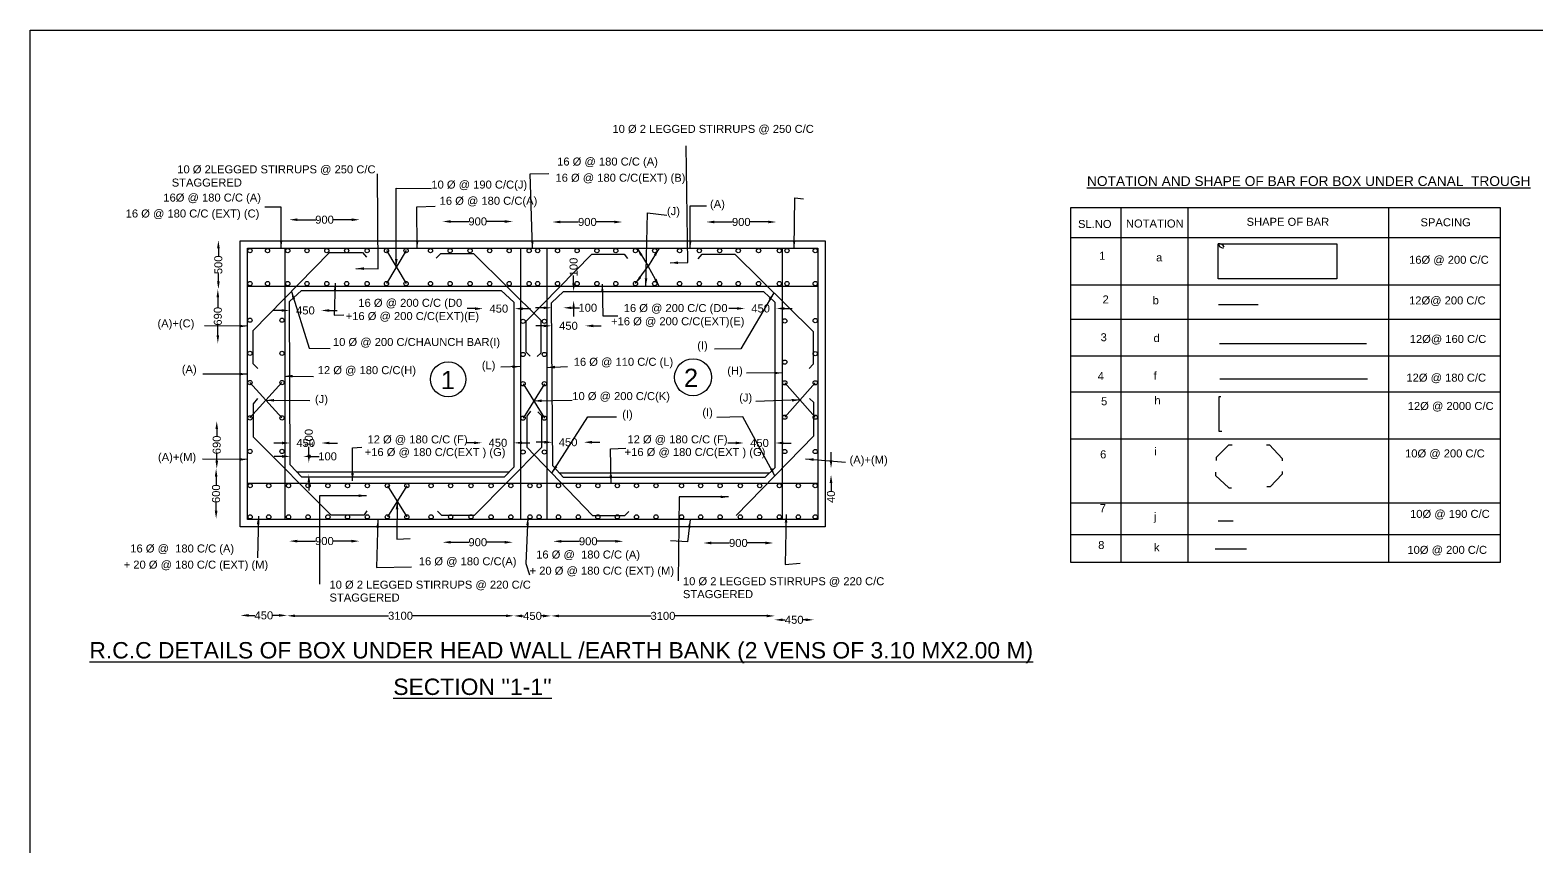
# Model space of a CAD drawing. Header units: millimetres. Extents: x -53224454 to -53193246, y 22140688 to 22163133.
# Drawn here: x -53224454 to -53203737, y 22151911 to 22163133 of the extents above; entities that cross this region are included whole.
import ezdxf

# ---------------------------------------------------------------- set-up
doc = ezdxf.new("R2010")
doc.units = ezdxf.units.MM
doc.header["$MEASUREMENT"] = 0
for name, color, linetype in [('DIMENSIONS', 7, 'Continuous'), ('DRAWING', 2, 'Continuous'), ('TEXT', 255, 'Continuous')]:
    doc.layers.add(name, color=color, linetype=linetype)
doc.styles.get("Standard").update_dxf_attribs({"font": 'arial.ttf', "height": 110})
doc.dimstyles.get("Standard").update_dxf_attribs({"dimtxt": 110, "dimasz": 110, "dimexe": 0.18, "dimexo": 0.0625, "dimgap": 0.09, "dimtad": 0, "dimdec": 0, "dimzin": 0, "dimdsep": 46, "dimtxsty": 'Standard', "dimcen": 0.09, "dimse1": 1, "dimse2": 1, "dimadec": 0, "dimazin": 0, "dimtfac": 1, "dimtdec": 0, "dimtofl": 0, "dimtmove": 0, "dimatfit": 3, "dimfxl": 1, "dimtolj": 1, "dimtzin": 0, "dimarcsym": 0})

# ---------------------------------------------------------------- blocks, each defined once
blk = doc.blocks.new('*D54')
at = {"layer": 'Defpoints', "color": 0, "transparency": 16777216}
for p in [(-53220888, 22160505), (-53219924, 22160528), (-53219924, 22160503)]:
    blk.add_point(p, dxfattribs=at)
at = {"layer": 'DIMENSIONS', "color": 0, "lineweight": -2, "transparency": 16777216}
for p, q in [((-53220778, 22160528), (-53220527, 22160528)), ((-53220034, 22160528), (-53220285, 22160528))]:
    blk.add_line(p, q, dxfattribs=at)
at = {"layer": 'DIMENSIONS', "color": 0, "transparency": 16777216}
for points in [[(-53220778, 22160547), (-53220778, 22160510), (-53220888, 22160528)], [(-53220034, 22160547), (-53220034, 22160510), (-53219924, 22160528)]]:
    blk.add_solid(points, dxfattribs=at)
at = {"layer": 'DIMENSIONS', "color": 0, "transparency": 16777216, "insert": (-53220406, 22160528), "char_height": 110, "attachment_point": 5}
blk.add_mtext('\\A1;900', dxfattribs=at)
blk = doc.blocks.new('*D55')
at = {"layer": 'Defpoints', "color": 0, "transparency": 16777216}
for p in [(-53221875, 22160245), (-53221866, 22160245), (-53221884, 22159572)]:
    blk.add_point(p, dxfattribs=at)
at = {"layer": 'DIMENSIONS', "color": 0, "lineweight": -2, "transparency": 16777216}
for p, q in [((-53221866, 22160135), (-53221866, 22160030)), ((-53221866, 22159682), (-53221866, 22159787))]:
    blk.add_line(p, q, dxfattribs=at)
at = {"layer": 'DIMENSIONS', "color": 0, "transparency": 16777216}
for points in [[(-53221884, 22160135), (-53221847, 22160135), (-53221866, 22160245)], [(-53221884, 22159682), (-53221847, 22159682), (-53221866, 22159572)]]:
    blk.add_solid(points, dxfattribs=at)
at = {"layer": 'DIMENSIONS', "color": 0, "transparency": 16777216, "insert": (-53221866, 22159908), "char_height": 110, "attachment_point": 5, "rotation": 90}
blk.add_mtext('\\A1;500', dxfattribs=at)
blk = doc.blocks.new('*D56')
at = {"layer": 'Defpoints', "color": 0, "transparency": 16777216}
for p in [(-53221866, 22159572), (-53221892, 22158830), (-53221873, 22158830)]:
    blk.add_point(p, dxfattribs=at)
at = {"layer": 'DIMENSIONS', "color": 0, "lineweight": -2, "transparency": 16777216}
for p, q in [((-53221873, 22159462), (-53221873, 22159322)), ((-53221873, 22158940), (-53221873, 22159079))]:
    blk.add_line(p, q, dxfattribs=at)
at = {"layer": 'DIMENSIONS', "color": 0, "transparency": 16777216}
for points in [[(-53221891, 22159462), (-53221855, 22159462), (-53221873, 22159572)], [(-53221891, 22158940), (-53221855, 22158940), (-53221873, 22158830)]]:
    blk.add_solid(points, dxfattribs=at)
at = {"layer": 'DIMENSIONS', "color": 0, "transparency": 16777216, "insert": (-53221873, 22159201), "char_height": 110, "attachment_point": 5, "rotation": 90}
blk.add_mtext('\\A1;690', dxfattribs=at)
blk = doc.blocks.new('*D57')
at = {"layer": 'Defpoints', "color": 0, "transparency": 16777216}
for p in [(-53220886, 22159231), (-53220452, 22159281), (-53220452, 22159228)]:
    blk.add_point(p, dxfattribs=at)
at = {"layer": 'DIMENSIONS', "color": 0, "lineweight": -2, "transparency": 16777216}
for p, q in [((-53220996, 22159281), (-53221106, 22159281)), ((-53220342, 22159281), (-53220232, 22159281))]:
    blk.add_line(p, q, dxfattribs=at)
at = {"layer": 'DIMENSIONS', "color": 0, "transparency": 16777216}
for points in [[(-53220996, 22159299), (-53220996, 22159263), (-53220886, 22159281)], [(-53220342, 22159299), (-53220342, 22159263), (-53220452, 22159281)]]:
    blk.add_solid(points, dxfattribs=at)
at = {"layer": 'DIMENSIONS', "color": 0, "transparency": 16777216, "insert": (-53220669, 22159281), "char_height": 110, "attachment_point": 5}
blk.add_mtext('\\A1;450', dxfattribs=at)
blk = doc.blocks.new('*D58')
at = {"layer": 'Defpoints', "color": 0, "transparency": 16777216}
for p in [(-53221886, 22157762), (-53221888, 22157106), (-53221880, 22157106)]:
    blk.add_point(p, dxfattribs=at)
at = {"layer": 'DIMENSIONS', "color": 0, "lineweight": -2, "transparency": 16777216}
for p, q in [((-53221888, 22157652), (-53221888, 22157555)), ((-53221888, 22157216), (-53221888, 22157312))]:
    blk.add_line(p, q, dxfattribs=at)
at = {"layer": 'DIMENSIONS', "color": 0, "transparency": 16777216}
for points in [[(-53221906, 22157652), (-53221870, 22157652), (-53221888, 22157762)], [(-53221906, 22157216), (-53221870, 22157216), (-53221888, 22157106)]]:
    blk.add_solid(points, dxfattribs=at)
at = {"layer": 'DIMENSIONS', "color": 0, "transparency": 16777216, "insert": (-53221888, 22157434), "char_height": 110, "attachment_point": 5, "rotation": 90}
blk.add_mtext('\\A1;690', dxfattribs=at)
blk = doc.blocks.new('*D59')
at = {"layer": 'Defpoints', "color": 0, "transparency": 16777216}
for p in [(-53221880, 22157106), (-53221897, 22156420), (-53221890, 22156420)]:
    blk.add_point(p, dxfattribs=at)
at = {"layer": 'DIMENSIONS', "color": 0, "lineweight": -2, "transparency": 16777216}
for p, q in [((-53221897, 22156996), (-53221897, 22156884)), ((-53221897, 22156530), (-53221897, 22156641))]:
    blk.add_line(p, q, dxfattribs=at)
at = {"layer": 'DIMENSIONS', "color": 0, "transparency": 16777216}
for points in [[(-53221915, 22156996), (-53221878, 22156996), (-53221897, 22157106)], [(-53221915, 22156530), (-53221878, 22156530), (-53221897, 22156420)]]:
    blk.add_solid(points, dxfattribs=at)
at = {"layer": 'DIMENSIONS', "color": 0, "transparency": 16777216, "insert": (-53221897, 22156763), "char_height": 110, "attachment_point": 5, "rotation": 90}
blk.add_mtext('\\A1;600', dxfattribs=at)
blk = doc.blocks.new('*D60')
at = {"layer": 'Defpoints', "color": 0, "transparency": 16777216}
for p in [(-53220649, 22157189), (-53220622, 22157189), (-53220649, 22157028)]:
    blk.add_point(p, dxfattribs=at)
at = {"layer": 'DIMENSIONS', "color": 0, "lineweight": -2, "transparency": 16777216}
for p, q in [((-53220622, 22157299), (-53220622, 22157409)), ((-53220622, 22156918), (-53220622, 22156808))]:
    blk.add_line(p, q, dxfattribs=at)
at = {"layer": 'DIMENSIONS', "color": 0, "transparency": 16777216}
for points in [[(-53220640, 22157299), (-53220603, 22157299), (-53220622, 22157189)], [(-53220640, 22156918), (-53220603, 22156918), (-53220622, 22157028)]]:
    blk.add_solid(points, dxfattribs=at)
at = {"layer": 'DIMENSIONS', "color": 0, "transparency": 16777216, "insert": (-53220622, 22157525), "char_height": 110, "attachment_point": 5, "rotation": 90}
blk.add_mtext('\\A1;100', dxfattribs=at)
blk = doc.blocks.new('*D61')
at = {"layer": 'Defpoints', "color": 0, "transparency": 16777216}
for p in [(-53220880, 22157255), (-53220700, 22157276), (-53220700, 22157260)]:
    blk.add_point(p, dxfattribs=at)
at = {"layer": 'DIMENSIONS', "color": 0, "lineweight": -2, "transparency": 16777216}
for p, q in [((-53220990, 22157276), (-53221100, 22157276)), ((-53220590, 22157276), (-53220480, 22157276))]:
    blk.add_line(p, q, dxfattribs=at)
at = {"layer": 'DIMENSIONS', "color": 0, "transparency": 16777216}
for points in [[(-53220990, 22157294), (-53220990, 22157257), (-53220880, 22157276)], [(-53220590, 22157294), (-53220590, 22157257), (-53220700, 22157276)]]:
    blk.add_solid(points, dxfattribs=at)
at = {"layer": 'DIMENSIONS', "color": 0, "transparency": 16777216, "insert": (-53220364, 22157276), "char_height": 110, "attachment_point": 5}
blk.add_mtext('\\A1;100', dxfattribs=at)
blk = doc.blocks.new('*D62')
at = {"layer": 'Defpoints', "color": 0, "transparency": 16777216}
for p in [(-53220881, 22157455), (-53220449, 22157460), (-53220449, 22157460)]:
    blk.add_point(p, dxfattribs=at)
at = {"layer": 'DIMENSIONS', "color": 0, "lineweight": -2, "transparency": 16777216}
for p, q in [((-53220991, 22157460), (-53221101, 22157460)), ((-53220339, 22157460), (-53220229, 22157460))]:
    blk.add_line(p, q, dxfattribs=at)
at = {"layer": 'DIMENSIONS', "color": 0, "transparency": 16777216}
for points in [[(-53220991, 22157478), (-53220991, 22157442), (-53220881, 22157460)], [(-53220339, 22157478), (-53220339, 22157442), (-53220449, 22157460)]]:
    blk.add_solid(points, dxfattribs=at)
at = {"layer": 'DIMENSIONS', "color": 0, "transparency": 16777216, "insert": (-53220665, 22157460), "char_height": 110, "attachment_point": 5}
blk.add_mtext('\\A1;450', dxfattribs=at)
blk = doc.blocks.new('*D63')
at = {"layer": 'Defpoints', "color": 0, "transparency": 16777216}
for p in [(-53218242, 22157382), (-53217802, 22157462), (-53217802, 22157382)]:
    blk.add_point(p, dxfattribs=at)
at = {"layer": 'DIMENSIONS', "color": 0, "lineweight": -2, "transparency": 16777216}
for p, q in [((-53218352, 22157462), (-53218462, 22157462)), ((-53217692, 22157462), (-53217582, 22157462))]:
    blk.add_line(p, q, dxfattribs=at)
at = {"layer": 'DIMENSIONS', "color": 0, "transparency": 16777216}
for points in [[(-53218352, 22157481), (-53218352, 22157444), (-53218242, 22157462)], [(-53217692, 22157481), (-53217692, 22157444), (-53217802, 22157462)]]:
    blk.add_solid(points, dxfattribs=at)
at = {"layer": 'DIMENSIONS', "color": 0, "transparency": 16777216, "insert": (-53218022, 22157462), "char_height": 110, "attachment_point": 5}
blk.add_mtext('\\A1;450', dxfattribs=at)
blk = doc.blocks.new('*D64')
at = {"layer": 'Defpoints', "color": 0, "transparency": 16777216}
for p in [(-53217282, 22159063), (-53216822, 22159070), (-53216822, 22159046)]:
    blk.add_point(p, dxfattribs=at)
at = {"layer": 'DIMENSIONS', "color": 0, "lineweight": -2, "transparency": 16777216}
for p, q in [((-53217392, 22159070), (-53217502, 22159070)), ((-53216712, 22159070), (-53216602, 22159070))]:
    blk.add_line(p, q, dxfattribs=at)
at = {"layer": 'DIMENSIONS', "color": 0, "transparency": 16777216}
for points in [[(-53217392, 22159088), (-53217392, 22159051), (-53217282, 22159070)], [(-53216712, 22159088), (-53216712, 22159051), (-53216822, 22159070)]]:
    blk.add_solid(points, dxfattribs=at)
at = {"layer": 'DIMENSIONS', "color": 0, "transparency": 16777216, "insert": (-53217052, 22159070), "char_height": 110, "attachment_point": 5}
blk.add_mtext('\\A1;450', dxfattribs=at)
blk = doc.blocks.new('*D65')
at = {"layer": 'Defpoints', "color": 0, "transparency": 16777216}
for p in [(-53217284, 22159321), (-53217122, 22159321), (-53217122, 22159318)]:
    blk.add_point(p, dxfattribs=at)
at = {"layer": 'DIMENSIONS', "color": 0, "lineweight": -2, "transparency": 16777216}
for p, q in [((-53217394, 22159318), (-53217504, 22159318)), ((-53217012, 22159318), (-53216902, 22159318))]:
    blk.add_line(p, q, dxfattribs=at)
at = {"layer": 'DIMENSIONS', "color": 0, "transparency": 16777216}
for points in [[(-53217394, 22159336), (-53217394, 22159300), (-53217284, 22159318)], [(-53217012, 22159336), (-53217012, 22159300), (-53217122, 22159318)]]:
    blk.add_solid(points, dxfattribs=at)
at = {"layer": 'DIMENSIONS', "color": 0, "transparency": 16777216, "insert": (-53216786, 22159318), "char_height": 110, "attachment_point": 5}
blk.add_mtext('\\A1;100', dxfattribs=at)
blk = doc.blocks.new('*D66')
at = {"layer": 'Defpoints', "color": 0, "transparency": 16777216}
for p in [(-53217000, 22159542), (-53217000, 22159419), (-53216981, 22159542)]:
    blk.add_point(p, dxfattribs=at)
at = {"layer": 'DIMENSIONS', "color": 0, "lineweight": -2, "transparency": 16777216}
for p, q in [((-53216981, 22159652), (-53216981, 22159762)), ((-53216981, 22159309), (-53216981, 22159199))]:
    blk.add_line(p, q, dxfattribs=at)
at = {"layer": 'DIMENSIONS', "color": 0, "transparency": 16777216}
for points in [[(-53216999, 22159652), (-53216963, 22159652), (-53216981, 22159542)], [(-53216999, 22159309), (-53216963, 22159309), (-53216981, 22159419)]]:
    blk.add_solid(points, dxfattribs=at)
at = {"layer": 'DIMENSIONS', "color": 0, "transparency": 16777216, "insert": (-53216981, 22159878), "char_height": 110, "attachment_point": 5, "rotation": 90}
blk.add_mtext('\\A1;100', dxfattribs=at)
blk = doc.blocks.new('*D67')
at = {"layer": 'Defpoints', "color": 0, "transparency": 16777216}
for p in [(-53213442, 22157022), (-53213383, 22157022), (-53213378, 22157112)]:
    blk.add_point(p, dxfattribs=at)
at = {"layer": 'DIMENSIONS', "color": 0, "lineweight": -2, "transparency": 16777216}
for p, q in [((-53213442, 22157222), (-53213442, 22157332)), ((-53213442, 22156912), (-53213442, 22156802))]:
    blk.add_line(p, q, dxfattribs=at)
at = {"layer": 'DIMENSIONS', "color": 0, "transparency": 16777216}
for points in [[(-53213460, 22157222), (-53213423, 22157222), (-53213442, 22157112)], [(-53213460, 22156912), (-53213423, 22156912), (-53213442, 22157022)]]:
    blk.add_solid(points, dxfattribs=at)
at = {"layer": 'DIMENSIONS', "color": 0, "transparency": 16777216, "insert": (-53213442, 22156721), "char_height": 110, "attachment_point": 5, "rotation": 90}
blk.add_mtext('\\A1;40', dxfattribs=at)
blk = doc.blocks.new('*D68')
at = {"layer": 'Defpoints', "color": 0, "transparency": 16777216}
for p in [(-53214216, 22155006), (-53213679, 22155030), (-53213679, 22155002)]:
    blk.add_point(p, dxfattribs=at)
at = {"layer": 'DIMENSIONS', "color": 0, "lineweight": -2, "transparency": 16777216}
for p, q in [((-53214106, 22155030), (-53214071, 22155030)), ((-53213789, 22155030), (-53213824, 22155030))]:
    blk.add_line(p, q, dxfattribs=at)
at = {"layer": 'DIMENSIONS', "color": 0, "transparency": 16777216}
for points in [[(-53214106, 22155049), (-53214106, 22155012), (-53214216, 22155030)], [(-53213789, 22155049), (-53213789, 22155012), (-53213679, 22155030)]]:
    blk.add_solid(points, dxfattribs=at)
at = {"layer": 'DIMENSIONS', "color": 0, "transparency": 16777216, "insert": (-53213948, 22155030), "char_height": 110, "attachment_point": 5}
blk.add_mtext('\\A1;450', dxfattribs=at)
blk = doc.blocks.new('*D69')
at = {"layer": 'Defpoints', "color": 0, "transparency": 16777216}
for p in [(-53217290, 22155084), (-53217290, 22155030), (-53214216, 22155030)]:
    blk.add_point(p, dxfattribs=at)
at = {"layer": 'DIMENSIONS', "color": 0, "lineweight": -2, "transparency": 16777216}
for p, q in [((-53217180, 22155084), (-53215917, 22155084)), ((-53214326, 22155084), (-53215589, 22155084))]:
    blk.add_line(p, q, dxfattribs=at)
at = {"layer": 'DIMENSIONS', "color": 0, "transparency": 16777216}
for points in [[(-53217180, 22155102), (-53217180, 22155065), (-53217290, 22155084)], [(-53214326, 22155102), (-53214326, 22155065), (-53214216, 22155084)]]:
    blk.add_solid(points, dxfattribs=at)
at = {"layer": 'DIMENSIONS', "color": 0, "transparency": 16777216, "insert": (-53215753, 22155084), "char_height": 110, "attachment_point": 5}
blk.add_mtext('\\A1;3100', dxfattribs=at)
blk = doc.blocks.new('*D70')
at = {"layer": 'Defpoints', "color": 0, "transparency": 16777216}
for p in [(-53217803, 22155084), (-53217803, 22155069), (-53217290, 22155084)]:
    blk.add_point(p, dxfattribs=at)
at = {"layer": 'DIMENSIONS', "color": 0, "lineweight": -2, "transparency": 16777216}
for p, q in [((-53217693, 22155084), (-53217670, 22155084)), ((-53217400, 22155084), (-53217423, 22155084))]:
    blk.add_line(p, q, dxfattribs=at)
at = {"layer": 'DIMENSIONS', "color": 0, "transparency": 16777216}
for points in [[(-53217693, 22155102), (-53217693, 22155065), (-53217803, 22155084)], [(-53217400, 22155102), (-53217400, 22155065), (-53217290, 22155084)]]:
    blk.add_solid(points, dxfattribs=at)
at = {"layer": 'DIMENSIONS', "color": 0, "transparency": 16777216, "insert": (-53217546, 22155084), "char_height": 110, "attachment_point": 5}
blk.add_mtext('\\A1;450', dxfattribs=at)
blk = doc.blocks.new('*D71')
at = {"layer": 'Defpoints', "color": 0, "transparency": 16777216}
for p in [(-53220920, 22155091), (-53220920, 22155086), (-53217803, 22155069)]:
    blk.add_point(p, dxfattribs=at)
at = {"layer": 'DIMENSIONS', "color": 0, "lineweight": -2, "transparency": 16777216}
for p, q in [((-53220810, 22155086), (-53219525, 22155086)), ((-53217913, 22155086), (-53219197, 22155086))]:
    blk.add_line(p, q, dxfattribs=at)
at = {"layer": 'DIMENSIONS', "color": 0, "transparency": 16777216}
for points in [[(-53220810, 22155104), (-53220810, 22155067), (-53220920, 22155086)], [(-53217913, 22155104), (-53217913, 22155067), (-53217803, 22155086)]]:
    blk.add_solid(points, dxfattribs=at)
at = {"layer": 'DIMENSIONS', "color": 0, "transparency": 16777216, "insert": (-53219361, 22155086), "char_height": 110, "attachment_point": 5}
blk.add_mtext('\\A1;3100', dxfattribs=at)
blk = doc.blocks.new('*D72')
at = {"layer": 'Defpoints', "color": 0, "transparency": 16777216}
for p in [(-53221561, 22155091), (-53221561, 22155062), (-53220920, 22155086)]:
    blk.add_point(p, dxfattribs=at)
at = {"layer": 'DIMENSIONS', "color": 0, "lineweight": -2, "transparency": 16777216}
for p, q in [((-53221451, 22155091), (-53221364, 22155091)), ((-53221030, 22155091), (-53221117, 22155091))]:
    blk.add_line(p, q, dxfattribs=at)
at = {"layer": 'DIMENSIONS', "color": 0, "transparency": 16777216}
for points in [[(-53221451, 22155109), (-53221451, 22155073), (-53221561, 22155091)], [(-53221030, 22155109), (-53221030, 22155073), (-53220920, 22155091)]]:
    blk.add_solid(points, dxfattribs=at)
at = {"layer": 'DIMENSIONS', "color": 0, "transparency": 16777216, "insert": (-53221240, 22155091), "char_height": 110, "attachment_point": 5}
blk.add_mtext('\\A1;450', dxfattribs=at)
blk = doc.blocks.new('*D83')
at = {"layer": 'Defpoints', "color": 0, "transparency": 16777216}
for p in [(-53218226, 22159255), (-53217792, 22159306), (-53217792, 22159252)]:
    blk.add_point(p, dxfattribs=at)
at = {"layer": 'DIMENSIONS', "color": 0, "lineweight": -2, "transparency": 16777216}
for p, q in [((-53218336, 22159306), (-53218446, 22159306)), ((-53217682, 22159306), (-53217572, 22159306))]:
    blk.add_line(p, q, dxfattribs=at)
at = {"layer": 'DIMENSIONS', "color": 0, "transparency": 16777216}
for points in [[(-53218336, 22159324), (-53218336, 22159287), (-53218226, 22159306)], [(-53217682, 22159324), (-53217682, 22159287), (-53217792, 22159306)]]:
    blk.add_solid(points, dxfattribs=at)
at = {"layer": 'DIMENSIONS', "color": 0, "transparency": 16777216, "insert": (-53218009, 22159306), "char_height": 110, "attachment_point": 5}
blk.add_mtext('\\A1;450', dxfattribs=at)
blk = doc.blocks.new('*D84')
at = {"layer": 'Defpoints', "color": 0, "transparency": 16777216}
for p in [(-53214627, 22159258), (-53214194, 22159308), (-53214194, 22159255)]:
    blk.add_point(p, dxfattribs=at)
at = {"layer": 'DIMENSIONS', "color": 0, "lineweight": -2, "transparency": 16777216}
for p, q in [((-53214737, 22159308), (-53214847, 22159308)), ((-53214084, 22159308), (-53213974, 22159308))]:
    blk.add_line(p, q, dxfattribs=at)
at = {"layer": 'DIMENSIONS', "color": 0, "transparency": 16777216}
for points in [[(-53214737, 22159327), (-53214737, 22159290), (-53214627, 22159308)], [(-53214084, 22159327), (-53214084, 22159290), (-53214194, 22159308)]]:
    blk.add_solid(points, dxfattribs=at)
at = {"layer": 'DIMENSIONS', "color": 0, "transparency": 16777216, "insert": (-53214410, 22159308), "char_height": 110, "attachment_point": 5}
blk.add_mtext('\\A1;450', dxfattribs=at)
blk = doc.blocks.new('*D85')
at = {"layer": 'Defpoints', "color": 0, "transparency": 16777216}
for p in [(-53214642, 22157410), (-53214208, 22157460), (-53214208, 22157407)]:
    blk.add_point(p, dxfattribs=at)
at = {"layer": 'DIMENSIONS', "color": 0, "lineweight": -2, "transparency": 16777216}
for p, q in [((-53214752, 22157460), (-53214862, 22157460)), ((-53214098, 22157460), (-53213988, 22157460))]:
    blk.add_line(p, q, dxfattribs=at)
at = {"layer": 'DIMENSIONS', "color": 0, "transparency": 16777216}
for points in [[(-53214752, 22157479), (-53214752, 22157442), (-53214642, 22157460)], [(-53214098, 22157479), (-53214098, 22157442), (-53214208, 22157460)]]:
    blk.add_solid(points, dxfattribs=at)
at = {"layer": 'DIMENSIONS', "color": 0, "transparency": 16777216, "insert": (-53214425, 22157460), "char_height": 110, "attachment_point": 5}
blk.add_mtext('\\A1;450', dxfattribs=at)
blk = doc.blocks.new('*D86')
at = {"layer": 'Defpoints', "color": 0, "transparency": 16777216}
for p in [(-53217274, 22157420), (-53216840, 22157470), (-53216840, 22157417)]:
    blk.add_point(p, dxfattribs=at)
at = {"layer": 'DIMENSIONS', "color": 0, "lineweight": -2, "transparency": 16777216}
for p, q in [((-53217384, 22157470), (-53217494, 22157470)), ((-53216730, 22157470), (-53216620, 22157470))]:
    blk.add_line(p, q, dxfattribs=at)
at = {"layer": 'DIMENSIONS', "color": 0, "transparency": 16777216}
for points in [[(-53217384, 22157489), (-53217384, 22157452), (-53217274, 22157470)], [(-53216730, 22157489), (-53216730, 22157452), (-53216840, 22157470)]]:
    blk.add_solid(points, dxfattribs=at)
at = {"layer": 'DIMENSIONS', "color": 0, "transparency": 16777216, "insert": (-53217057, 22157470), "char_height": 110, "attachment_point": 5}
blk.add_mtext('\\A1;450', dxfattribs=at)
blk = doc.blocks.new('*D87')
at = {"layer": 'Defpoints', "color": 0, "transparency": 16777216}
for p in [(-53218782, 22160480), (-53217818, 22160504), (-53217818, 22160478)]:
    blk.add_point(p, dxfattribs=at)
at = {"layer": 'DIMENSIONS', "color": 0, "lineweight": -2, "transparency": 16777216}
for p, q in [((-53218672, 22160504), (-53218421, 22160504)), ((-53217928, 22160504), (-53218178, 22160504))]:
    blk.add_line(p, q, dxfattribs=at)
at = {"layer": 'DIMENSIONS', "color": 0, "transparency": 16777216}
for points in [[(-53218672, 22160522), (-53218672, 22160485), (-53218782, 22160504)], [(-53217928, 22160522), (-53217928, 22160485), (-53217818, 22160504)]]:
    blk.add_solid(points, dxfattribs=at)
at = {"layer": 'DIMENSIONS', "color": 0, "transparency": 16777216, "insert": (-53218300, 22160504), "char_height": 110, "attachment_point": 5}
blk.add_mtext('\\A1;900', dxfattribs=at)
blk = doc.blocks.new('*D88')
at = {"layer": 'Defpoints', "color": 0, "transparency": 16777216}
for p in [(-53217274, 22160474), (-53216310, 22160497), (-53216310, 22160472)]:
    blk.add_point(p, dxfattribs=at)
at = {"layer": 'DIMENSIONS', "color": 0, "lineweight": -2, "transparency": 16777216}
for p, q in [((-53217164, 22160497), (-53216913, 22160497)), ((-53216420, 22160497), (-53216670, 22160497))]:
    blk.add_line(p, q, dxfattribs=at)
at = {"layer": 'DIMENSIONS', "color": 0, "transparency": 16777216}
for points in [[(-53217164, 22160515), (-53217164, 22160479), (-53217274, 22160497)], [(-53216420, 22160515), (-53216420, 22160479), (-53216310, 22160497)]]:
    blk.add_solid(points, dxfattribs=at)
at = {"layer": 'DIMENSIONS', "color": 0, "transparency": 16777216, "insert": (-53216792, 22160497), "char_height": 110, "attachment_point": 5}
blk.add_mtext('\\A1;900', dxfattribs=at)
blk = doc.blocks.new('*D89')
at = {"layer": 'Defpoints', "color": 0, "transparency": 16777216}
for p in [(-53215158, 22160474), (-53214194, 22160497), (-53214194, 22160472)]:
    blk.add_point(p, dxfattribs=at)
at = {"layer": 'DIMENSIONS', "color": 0, "lineweight": -2, "transparency": 16777216}
for p, q in [((-53215048, 22160497), (-53214797, 22160497)), ((-53214304, 22160497), (-53214554, 22160497))]:
    blk.add_line(p, q, dxfattribs=at)
at = {"layer": 'DIMENSIONS', "color": 0, "transparency": 16777216}
for points in [[(-53215048, 22160515), (-53215048, 22160479), (-53215158, 22160497)], [(-53214304, 22160515), (-53214304, 22160479), (-53214194, 22160497)]]:
    blk.add_solid(points, dxfattribs=at)
at = {"layer": 'DIMENSIONS', "color": 0, "transparency": 16777216, "insert": (-53214676, 22160497), "char_height": 110, "attachment_point": 5}
blk.add_mtext('\\A1;900', dxfattribs=at)
blk = doc.blocks.new('*D90')
at = {"layer": 'Defpoints', "color": 0, "transparency": 16777216}
for p in [(-53215198, 22156063), (-53214234, 22156086), (-53214234, 22156061)]:
    blk.add_point(p, dxfattribs=at)
at = {"layer": 'DIMENSIONS', "color": 0, "lineweight": -2, "transparency": 16777216}
for p, q in [((-53215088, 22156086), (-53214838, 22156086)), ((-53214344, 22156086), (-53214595, 22156086))]:
    blk.add_line(p, q, dxfattribs=at)
at = {"layer": 'DIMENSIONS', "color": 0, "transparency": 16777216}
for points in [[(-53215088, 22156105), (-53215088, 22156068), (-53215198, 22156086)], [(-53214344, 22156105), (-53214344, 22156068), (-53214234, 22156086)]]:
    blk.add_solid(points, dxfattribs=at)
at = {"layer": 'DIMENSIONS', "color": 0, "transparency": 16777216, "insert": (-53214716, 22156086), "char_height": 110, "attachment_point": 5}
blk.add_mtext('\\A1;900', dxfattribs=at)
blk = doc.blocks.new('*D91')
at = {"layer": 'Defpoints', "color": 0, "transparency": 16777216}
for p in [(-53216298, 22156109), (-53217262, 22156086), (-53216298, 22156084)]:
    blk.add_point(p, dxfattribs=at)
at = {"layer": 'DIMENSIONS', "color": 0, "lineweight": -2, "transparency": 16777216}
for p, q in [((-53217152, 22156109), (-53216902, 22156109)), ((-53216408, 22156109), (-53216659, 22156109))]:
    blk.add_line(p, q, dxfattribs=at)
at = {"layer": 'DIMENSIONS', "color": 0, "transparency": 16777216}
for points in [[(-53217152, 22156127), (-53217152, 22156091), (-53217262, 22156109)], [(-53216408, 22156127), (-53216408, 22156091), (-53216298, 22156109)]]:
    blk.add_solid(points, dxfattribs=at)
at = {"layer": 'DIMENSIONS', "color": 0, "transparency": 16777216, "insert": (-53216780, 22156109), "char_height": 110, "attachment_point": 5}
blk.add_mtext('\\A1;900', dxfattribs=at)
blk = doc.blocks.new('*D92')
at = {"layer": 'Defpoints', "color": 0, "transparency": 16777216}
for p in [(-53217817, 22156096), (-53218781, 22156072), (-53217817, 22156070)]:
    blk.add_point(p, dxfattribs=at)
at = {"layer": 'DIMENSIONS', "color": 0, "lineweight": -2, "transparency": 16777216}
for p, q in [((-53218671, 22156096), (-53218421, 22156096)), ((-53217927, 22156096), (-53218178, 22156096))]:
    blk.add_line(p, q, dxfattribs=at)
at = {"layer": 'DIMENSIONS', "color": 0, "transparency": 16777216}
for points in [[(-53218671, 22156114), (-53218671, 22156078), (-53218781, 22156096)], [(-53217927, 22156114), (-53217927, 22156078), (-53217817, 22156096)]]:
    blk.add_solid(points, dxfattribs=at)
at = {"layer": 'DIMENSIONS', "color": 0, "transparency": 16777216, "insert": (-53218299, 22156096), "char_height": 110, "attachment_point": 5}
blk.add_mtext('\\A1;900', dxfattribs=at)
blk = doc.blocks.new('*D93')
at = {"layer": 'Defpoints', "color": 0, "transparency": 16777216}
for p in [(-53219926, 22156112), (-53220890, 22156088), (-53219926, 22156086)]:
    blk.add_point(p, dxfattribs=at)
at = {"layer": 'DIMENSIONS', "color": 0, "lineweight": -2, "transparency": 16777216}
for p, q in [((-53220780, 22156112), (-53220529, 22156112)), ((-53220036, 22156112), (-53220286, 22156112))]:
    blk.add_line(p, q, dxfattribs=at)
at = {"layer": 'DIMENSIONS', "color": 0, "transparency": 16777216}
for points in [[(-53220780, 22156130), (-53220780, 22156093), (-53220890, 22156112)], [(-53220036, 22156130), (-53220036, 22156093), (-53219926, 22156112)]]:
    blk.add_solid(points, dxfattribs=at)
at = {"layer": 'DIMENSIONS', "color": 0, "transparency": 16777216, "insert": (-53220408, 22156112), "char_height": 110, "attachment_point": 5}
blk.add_mtext('\\A1;900', dxfattribs=at)

msp = doc.modelspace()

# ---------------------------------------------------------------- linework, layer by layer
at = {"layer": 'DIMENSIONS', "color": 0}
for points in [[(-53210146.5, 22160695), (-53204240, 22160695), (-53204240, 22155820), (-53210146.5, 22155820)], [(-53208120, 22160197.3), (-53206485.5, 22160197.3), (-53206485.5, 22159714.8), (-53208120, 22159714.8)]]:
    msp.add_lwpolyline(points, close=True, dxfattribs=at)
for points in [[(-53209455.5, 22160695), (-53209455.5, 22155820)], [(-53208536.5, 22160695), (-53208536.5, 22155820)], [(-53205778.5, 22160695), (-53205778.5, 22155820)], [(-53210146.5, 22160284), (-53204240, 22160284)], [(-53210146.5, 22159634), (-53204240, 22159634)], [(-53208114.5, 22159365.3), (-53207571, 22159365.3)], [(-53210146.5, 22159159.5), (-53204240, 22159159.5)], [(-53208102.5, 22158829), (-53206077, 22158825.5)], [(-53210146.5, 22158657.5), (-53204240, 22158657.5)], [(-53206063.5, 22158335.5), (-53208097, 22158335.5)], [(-53210146.5, 22158165), (-53204240, 22158165)], [(-53208083.5, 22158096.5), (-53208110, 22158096.5), (-53208110, 22157621.5), (-53208067, 22157621.5)], [(-53210146.5, 22157517.5), (-53204240, 22157517.5)], [(-53207926.5, 22157432), (-53207976.5, 22157432), (-53208144.5, 22157259.5), (-53208148.5, 22157221)], [(-53207453.5, 22157435), (-53207413.5, 22157435), (-53207237.5, 22157248), (-53207237.5, 22157213.5)], [(-53208156, 22157061), (-53208156, 22157013), (-53207971, 22156842.5), (-53207937, 22156842.5)], [(-53207240.5, 22157068), (-53207240.5, 22157033), (-53207403, 22156858), (-53207448.5, 22156858)], [(-53210146.5, 22156638), (-53204240, 22156638)], [(-53208120, 22156391.5), (-53207912, 22156391.5)], [(-53210146.5, 22156200.5), (-53204240, 22156200.5)], [(-53208161, 22156003.5), (-53207731, 22156003.5)]]:
    msp.add_lwpolyline(points, dxfattribs=at)
at = {"layer": 'DIMENSIONS'}
for centre, radius in [((-53215339.5, 22158363), 253.7), ((-53218706, 22158335), 241.6)]:
    msp.add_circle(centre, radius, dxfattribs=at)
at = {"layer": 'DIMENSIONS', "color": 0}
for centre, radius, start, end in [((-53208104.2, 22160126.2), 72.8, 18.24449, 102.54639), ((-53208039.9, 22160220.8), 83.5, 196.3713, 262.68566)]:
    msp.add_arc(centre, radius, start, end, dxfattribs=at)
at = {"layer": 'DRAWING', "color": 0}
for points in [[(-53193246, 22140688.5), (-53224454, 22140688.5), (-53224454, 22163133), (-53193246, 22163133)], [(-53221565.5, 22160237.5), (-53213524.5, 22160237.5), (-53213524.5, 22156306.5), (-53221565.5, 22156306.5)], [(-53221464.5, 22160136.5), (-53213625.5, 22160136.5), (-53213625.5, 22156407.5), (-53221464.5, 22156407.5)]]:
    msp.add_lwpolyline(points, close=True, dxfattribs=at)
for points in [[(-53221323, 22158484.5), (-53221385.5, 22158549), (-53221385.5, 22159005.5), (-53220338, 22160076.5), (-53219886, 22160076.5), (-53219828.5, 22160012)], [(-53220954, 22160136.5), (-53220954, 22156407.5)], [(-53219284.5, 22160103), (-53219554.5, 22159650.5)], [(-53219554.5, 22160103), (-53219284.5, 22159650.5)], [(-53218871.5, 22159999), (-53218806, 22160065), (-53218360, 22160065), (-53217431.5, 22159146), (-53217431.5, 22158695), (-53217481, 22158647.5)], [(-53217712, 22160136.5), (-53217712, 22156407.5)], [(-53217576.5, 22158652.5), (-53217634.5, 22158706.5), (-53217634.5, 22159134), (-53216732.5, 22160055), (-53216285, 22160055), (-53216239, 22159996)], [(-53217348.5, 22160136.5), (-53217348.5, 22156407.5)], [(-53215269, 22159992.5), (-53215211.5, 22160057), (-53214766.5, 22160057), (-53213689, 22158991.5), (-53213689, 22158541.5), (-53213741, 22158484)], [(-53214113.5, 22160136.5), (-53214113.5, 22156407.5)], [(-53221464.5, 22159614), (-53213625.5, 22159614)], [(-53220886.5, 22159404.5), (-53220722.5, 22159556), (-53217977.5, 22159556), (-53217801.5, 22159394.5), (-53217801.5, 22157128.5), (-53217937.5, 22156991.5), (-53220718, 22156991.5), (-53220880, 22157159.5), (-53220886.5, 22159404.5)], [(-53217284.5, 22159385), (-53217121.5, 22159542), (-53214371, 22159542), (-53214213.5, 22159396), (-53214213.5, 22157120.5), (-53214352.5, 22156988), (-53217119.5, 22156988), (-53217269, 22157146), (-53217284.5, 22159385)], [(-53220991, 22158290.5), (-53221432, 22157804.5)], [(-53221432, 22158290.5), (-53220991, 22157804.5)], [(-53217383, 22158274), (-53217676, 22157801.5)], [(-53217676, 22158274), (-53217383, 22157801.5)], [(-53214078.5, 22158287.5), (-53213659, 22157814.5)], [(-53213659, 22158287.5), (-53214078.5, 22157814.5)], [(-53221326.5, 22158071), (-53221387, 22157997.5), (-53221387, 22157544.5), (-53220318, 22156474), (-53219855, 22156474), (-53219818.5, 22156529.5)], [(-53214748, 22156465), (-53213678, 22157557), (-53213678, 22158014.5), (-53213739.5, 22158073)], [(-53218851, 22156523.5), (-53218798, 22156467.5), (-53218342.5, 22156467.5), (-53217420, 22157402), (-53217420, 22157834.5)], [(-53217572, 22157895.5), (-53217624, 22157826.5), (-53217624, 22157404.5), (-53216720.5, 22156463), (-53216276.5, 22156463), (-53216221.5, 22156516.5)], [(-53217420, 22157834.5), (-53217474, 22157890.5)], [(-53220789.7, 22157065.8), (-53217863.7, 22157065.8)], [(-53217177.4, 22157049.2), (-53214288.3, 22157049.2)], [(-53221464.5, 22156907), (-53213625.5, 22156907)], [(-53219274, 22156873.5), (-53219542.5, 22156445)], [(-53219542.5, 22156873.5), (-53219274, 22156445)]]:
    msp.add_lwpolyline(points, dxfattribs=at)
for centre in [(-53221432, 22160103), (-53221189.5, 22160103), (-53220911.5, 22160103), (-53220647, 22160103), (-53220375, 22160103), (-53220101, 22160103), (-53219820.5, 22160103), (-53219554.5, 22160103), (-53219284.5, 22160103), (-53218949, 22160103), (-53218679, 22160103), (-53218405, 22160103), (-53218135.5, 22160103), (-53217867, 22160103), (-53217593, 22160103), (-53217475, 22160103), (-53217202.5, 22160103), (-53216933, 22160103), (-53216661, 22160103), (-53216401, 22160103), (-53216131, 22160103), (-53215865.5, 22160103), (-53215524, 22160103), (-53215253, 22160103), (-53214973.5, 22160103), (-53214717.5, 22160103), (-53214438, 22160103), (-53214152.5, 22160103), (-53214047.5, 22160103), (-53213659, 22160103), (-53221432, 22159650.5), (-53221189.5, 22159650.5), (-53220911.5, 22159650.5), (-53220647, 22159650.5), (-53220375, 22159650.5), (-53220101, 22159650.5), (-53219820.5, 22159650.5), (-53219554.5, 22159650.5), (-53219284.5, 22159650.5), (-53218949, 22159650.5), (-53218679, 22159650.5), (-53218405, 22159650.5), (-53218135.5, 22159650.5), (-53217867, 22159650.5), (-53217593, 22159650.5), (-53217475, 22159650.5), (-53217202.5, 22159650.5), (-53216933, 22159650.5), (-53216661, 22159650.5), (-53216401, 22159650.5), (-53216131, 22159650.5), (-53215865.5, 22159650.5), (-53215524, 22159650.5), (-53215253, 22159650.5), (-53214973.5, 22159650.5), (-53214717.5, 22159650.5), (-53214438, 22159650.5), (-53214152.5, 22159650.5), (-53214047.5, 22159650.5), (-53213659, 22159650.5), (-53221432, 22159147.5), (-53220991, 22159147.5), (-53217676, 22159132), (-53217383, 22159132), (-53214078.5, 22159137.5), (-53213659, 22159142), (-53221432, 22158691.5), (-53220991, 22158691.5), (-53217676, 22158676.5), (-53217383, 22158676.5), (-53214078.5, 22158571), (-53213659, 22158687), (-53221432, 22158290.5), (-53220991, 22158290.5), (-53217676, 22158274), (-53217383, 22158274), (-53214078.5, 22158287.5), (-53213659, 22158287.5), (-53221432, 22157804.5), (-53220991, 22157804.5), (-53217676, 22157801.5), (-53217383, 22157801.5), (-53214078.5, 22157814.5), (-53213659, 22157814.5), (-53221432, 22157344.5), (-53220991, 22157344.5), (-53217676, 22157336), (-53217383, 22157336), (-53214078.5, 22157342.5), (-53213659, 22157342.5), (-53221428.5, 22156873.5), (-53221173, 22156873.5), (-53220901, 22156873.5), (-53220632.5, 22156873.5), (-53220359.5, 22156873.5), (-53220090, 22156873.5), (-53219817, 22156873.5), (-53219542.5, 22156873.5), (-53219274, 22156873.5), (-53218941, 22156873.5), (-53218672, 22156873.5), (-53218391.5, 22156873.5), (-53218116, 22156873.5), (-53217844.5, 22156873.5), (-53217581, 22156873.5), (-53217455.5, 22156873.5), (-53217189.5, 22156873.5), (-53216917, 22156873.5), (-53216647.5, 22156873.5), (-53216380.5, 22156873.5), (-53216116.5, 22156873.5), (-53215848, 22156873.5), (-53215497.5, 22156873.5), (-53215234.5, 22156873.5), (-53214966.5, 22156873.5), (-53214688.5, 22156873.5), (-53214423, 22156873.5), (-53214152, 22156873.5), (-53213891, 22156873.5), (-53213659, 22156873.5), (-53221428.5, 22156445), (-53221173, 22156445), (-53220901, 22156445), (-53220632.5, 22156445), (-53220359.5, 22156445), (-53220090, 22156445), (-53219817, 22156445), (-53219542.5, 22156445), (-53219274, 22156445), (-53218941, 22156445), (-53218672, 22156445), (-53218391.5, 22156445), (-53218116, 22156445), (-53217844.5, 22156445), (-53217581, 22156445), (-53217455.5, 22156445), (-53217189.5, 22156445), (-53216917, 22156445), (-53216647.5, 22156445), (-53216380.5, 22156445), (-53216116.5, 22156445), (-53215848, 22156445), (-53215497.5, 22156445), (-53215234.5, 22156445), (-53214966.5, 22156445), (-53214688.5, 22156445), (-53214423, 22156445), (-53214152, 22156445), (-53213891, 22156445), (-53213659, 22156445)]:
    msp.add_circle(centre, 29, dxfattribs=at)

# ---------------------------------------------------------------- texts
at = {"layer": 'DIMENSIONS', "color": 0}
for s, height, p in [('%%UNOTATION AND SHAPE OF BAR FOR BOX UNDER CANAL  TROUGH', 135, (-53209922.6, 22160991.4)), ('SL.NO', 110, (-53210046.1, 22160415)), ('NOTATION', 110, (-53209386.9, 22160420.9)), ('SHAPE OF BAR', 110, (-53207728, 22160444.4)), ('SPACING ', 110, (-53205336.4, 22160437.9)), ('1', 110, (-53209755.4, 22159977.5)), ('a', 110, (-53208972.1, 22159955.2)), ('16Ø @ 200 C/C', 110, (-53205494, 22159922.5)), ('2', 110, (-53209708.7, 22159377.9)), ('b', 110, (-53209019.3, 22159365.9)), ('12Ø@ 200 C/C ', 110, (-53205493.9, 22159363.9)), ('3', 110, (-53209735.4, 22158858.2)), ('d', 110, (-53209007.5, 22158847.2)), ('12Ø@ 160 C/C ', 110, (-53205484.7, 22158834.6)), ('4', 110, (-53209775.4, 22158325.2)), ('f', 110, (-53209007.5, 22158328.6)), ('12Ø @ 180 C/C ', 110, (-53205530.5, 22158303.3)), ('5', 110, (-53209728.7, 22157978.7)), ('h', 110, (-53208995.7, 22157990.9)), ('12Ø @ 2000 C/C ', 110, (-53205512.2, 22157914)), ('6', 110, (-53209741.9, 22157249.1)), ('i', 110, (-53208995.7, 22157289.6)), ('10Ø @ 200 C/C ', 110, (-53205548.9, 22157261.8)), ('7', 110, (-53209748.5, 22156509.6)), ('j', 110, (-53209001.6, 22156396.5)), ('10Ø @ 190 C/C ', 110, (-53205480.1, 22156430.9)), ('8', 110, (-53209768.6, 22156003.2)), ('k', 110, (-53209001.6, 22155972.1)), ('10Ø @ 200 C/C ', 110, (-53205516.8, 22155936.3))]:
    msp.add_text(s, height=height, dxfattribs=at).set_placement(p)
at = {"layer": 'TEXT', "color": 0}
for s, height, p in [('10 Ø 2 LEGGED STIRRUPS @ 250 C/C', 110, (-53216447.3, 22161721)), ('10 Ø 2LEGGED STIRRUPS @ 250 C/C', 110, (-53222430.9, 22161165.6)), ('16 Ø @ 180 C/C (A)', 110, (-53217207.6, 22161272.4)), ('STAGGERED ', 110, (-53222507, 22160983.5)), ('10 Ø @ 190 C/C(J)', 110, (-53218937.2, 22160956.1)), ('16 Ø @ 180 C/C(EXT) (B)', 110, (-53217230.6, 22161050.4)), ('16Ø @ 180 C/C (A)', 110, (-53222622.8, 22160777.3)), ('16 Ø @ 180 C/C (EXT) (C)', 110, (-53223140.3, 22160558.6)), ('16 Ø @ 180 C/C(A)', 110, (-53218823.4, 22160733.4)), ('(J)', 110, (-53215698.1, 22160591.5)), ('(A)', 110, (-53215105.6, 22160689.8)), ('16 Ø @ 200 C/C (D0', 110, (-53219941.4, 22159331.1)), ('+16 Ø @ 200 C/C(EXT)(E)', 110, (-53220115.2, 22159149.4)), ('16 Ø @ 200 C/C (D0', 110, (-53216292.5, 22159259.5)), ('(A)+(C)', 110, (-53222703.3, 22159048.7)), ('+16 Ø @ 200 C/C(EXT)(E)', 110, (-53216466.3, 22159077.8)), ('10 Ø @ 200 C/CHAUNCH BAR(I)', 110, (-53220290.7, 22158792.7)), ('(I)', 110, (-53215281.5, 22158746.2)), ('(L)', 110, (-53218243.8, 22158474.4)), ('16 Ø @ 110 C/C (L)', 110, (-53216980, 22158520.5)), ('(A)', 110, (-53222368.8, 22158419.2)), ('12 Ø @ 180 C/C(H)', 110, (-53220499.6, 22158406)), ('1', 250, (-53218807.5, 22158200)), ('2', 250, (-53215463.5, 22158230.5)), ('(H)', 110, (-53214868.6, 22158399.8)), ('(J)', 110, (-53220537.3, 22158009)), ('10 Ø @ 200 C/C(K)', 110, (-53216999.5, 22158049.6)), ('(J)', 110, (-53214705, 22158030.2)), ('(I)', 110, (-53216313.8, 22157800.6)), ('(I)', 110, (-53215211.4, 22157827.8)), ('12 Ø @ 180 C/C (F)', 110, (-53219815.3, 22157454.4)), ('12 Ø @ 180 C/C (F)', 110, (-53216241.3, 22157455.1)), ('+16 Ø @ 180 C/C(EXT ) (G)', 110, (-53219854, 22157280.3)), ('+16 Ø @ 180 C/C(EXT ) (G)', 110, (-53216280, 22157281)), ('(A)+(M)', 110, (-53222696.2, 22157212.3)), ('(A)+(M)', 110, (-53213187.2, 22157174.4)), ('16 Ø @  180 C/C (A)', 110, (-53223077.1, 22155955.5)), ('16 Ø @ 180 C/C(A)', 110, (-53219109.5, 22155779.8)), ('16 Ø @  180 C/C (A)', 110, (-53217496, 22155872.5)), ('+ 20 Ø @ 180 C/C (EXT) (M)', 110, (-53223167.9, 22155733.5)), ('+ 20 Ø @ 180 C/C (EXT) (M)', 110, (-53217586.9, 22155650.4)), ('10 Ø 2 LEGGED STIRRUPS @ 220 C/C', 110, (-53220338, 22155458.2)), ('10 Ø 2 LEGGED STIRRUPS @ 220 C/C', 110, (-53215478.2, 22155505.3)), ('STAGGERED', 110, (-53220338, 22155281.5)), ('STAGGERED', 110, (-53215478.2, 22155328.6)), ('%%UR.C.C DETAILS OF BOX UNDER HEAD WALL /EARTH BANK (2 VENS OF 3.10 MX2.00 M)', 225, (-53223639.3, 22154499.6)), ("%%USECTION ''1-1''", 225, (-53219460.3, 22153997.8))]:
    msp.add_text(s, height=height, dxfattribs=at).set_placement(p)

# ---------------------------------------------------------------- dimensions: what is measured, and where the dimension line sits
at = {"layer": 'DIMENSIONS', "color": 0}
for base, p1, p2, text, picture, middle in [((-53219924, 22160528.5), (-53220888, 22160505), (-53219924, 22160503), '900', '*D54', (-53220406, 22160528.5)), ((-53217817.7, 22160503.5), (-53218781.7, 22160480), (-53217817.7, 22160478), '900', '*D87', (-53218299.7, 22160503.5)), ((-53216309.7, 22160497), (-53217273.7, 22160473.5), (-53216309.7, 22160471.5), '900', '*D88', (-53216791.7, 22160497)), ((-53214193.7, 22160497), (-53215157.7, 22160473.5), (-53214193.7, 22160471.5), '900', '*D89', (-53214675.7, 22160497)), ((-53220452.5, 22159281), (-53220886, 22159231), (-53220452.5, 22159227.5), '450', '*D57', (-53220669.2, 22159281)), ((-53217792.3, 22159305.5), (-53218225.7, 22159255.5), (-53217792.3, 22159252), '450', '*D83', (-53218009, 22159305.5)), ((-53217122, 22159318), (-53217284.1, 22159321), (-53217122, 22159321), '100', '*D65', (-53216785.8, 22159318)), ((-53214193.8, 22159308.5), (-53214627.2, 22159258.5), (-53214193.8, 22159255), '450', '*D84', (-53214410.5, 22159308.5)), ((-53216821.5, 22159069.5), (-53217282.3, 22159063), (-53216821.5, 22159046.5), '450', '*D64', (-53217051.9, 22159069.5)), ((-53220449, 22157460), (-53220880.9, 22157455.5), (-53220449, 22157460), '450', '*D62', (-53220664.9, 22157460)), ((-53220700, 22157275.5), (-53220880.3, 22157254.5), (-53220700, 22157259.5), '100', '*D61', (-53220363.8, 22157275.5)), ((-53217801.5, 22157462.5), (-53218241.5, 22157382.5), (-53217801.5, 22157382.5), '450', '*D63', (-53218021.5, 22157462.5)), ((-53216840.3, 22157470.5), (-53217273.7, 22157420.5), (-53216840.3, 22157417), '450', '*D86', (-53217057, 22157470.5)), ((-53214208.3, 22157460.5), (-53214641.7, 22157410.5), (-53214208.3, 22157407), '450', '*D85', (-53214425, 22157460.5)), ((-53219925.7, 22156111.5), (-53220889.7, 22156088), (-53219925.7, 22156086), '900', '*D93', (-53220407.7, 22156111.5)), ((-53217817.2, 22156096), (-53218781.2, 22156072.5), (-53217817.2, 22156070.5), '900', '*D92', (-53218299.2, 22156096)), ((-53216298.2, 22156109), (-53217262.2, 22156085.5), (-53216298.2, 22156083.5), '900', '*D91', (-53216780.2, 22156109)), ((-53214234.2, 22156086.5), (-53215198.2, 22156063), (-53214234.2, 22156061), '900', '*D90', (-53214716.2, 22156086.5)), ((-53221561, 22155091), (-53220919.5, 22155085.5), (-53221561, 22155062.5), '450', '*D72', (-53221240.2, 22155091)), ((-53220919.5, 22155085.5), (-53217803, 22155069), (-53220919.5, 22155091), '3100', '*D71', (-53219361.2, 22155085.5)), ((-53217803, 22155083.5), (-53217289.5, 22155083.5), (-53217803, 22155069), '450', '*D70', (-53217546.2, 22155083.5)), ((-53217289.5, 22155083.5), (-53214216.5, 22155030.5), (-53217289.5, 22155030), '3100', '*D69', (-53215753, 22155083.5)), ((-53213679, 22155030.5), (-53214216.5, 22155005.5), (-53213679, 22155001.5), '450', '*D68', (-53213947.8, 22155030.5))]:
    dim = msp.add_linear_dim(base=base, p1=p1, p2=p2, text=text, dimstyle='Standard', dxfattribs=at)
    dim.commit()
    dim.dimension.update_dxf_attribs({"geometry": picture, "text_midpoint": middle})
for base, p1, p2, text, picture, middle in [((-53221865.5, 22160245), (-53221884, 22159571.5), (-53221875, 22160245), '500', '*D55', (-53221865.5, 22159908.2)), ((-53216981, 22159542), (-53217000, 22159419), (-53217000, 22159542), '100', '*D66', (-53216981, 22159878.2)), ((-53221873, 22158830), (-53221865.5, 22159571.5), (-53221891.5, 22158830), '690', '*D56', (-53221873, 22159200.7)), ((-53221888, 22157106), (-53221886, 22157761.5), (-53221880, 22157106), '690', '*D58', (-53221888, 22157433.7)), ((-53220621.5, 22157189), (-53220649, 22157027.5), (-53220649, 22157189), '100', '*D60', (-53220621.5, 22157525.2)), ((-53213441.5, 22157021.5), (-53213378, 22157112), (-53213383, 22157021.5), '40', '*D67', (-53213441.5, 22156720.6)), ((-53221896.5, 22156419.5), (-53221880, 22157106), (-53221890, 22156419.5), '600', '*D59', (-53221896.5, 22156762.7))]:
    dim = msp.add_linear_dim(base=base, p1=p1, p2=p2, angle=90, text=text, dimstyle='Standard', dxfattribs=at)
    dim.commit()
    dim.dimension.update_dxf_attribs({"geometry": picture, "text_midpoint": middle})

# ---------------------------------------------------------------- leaders
for points in [[(-53215654, 22159935.5), (-53215409, 22159939.5), (-53215432.5, 22161544.5)], [(-53219974, 22159857.5), (-53219669.5, 22159853), (-53219676.5, 22161158.5)], [(-53217545, 22160136.5), (-53217579, 22161159), (-53217322.5, 22161165)], [(-53219419.5, 22159876.8), (-53219419.5, 22160959.5), (-53218937.2, 22160956.1)], [(-53219131.5, 22160136.5), (-53219135, 22160707), (-53218885, 22160716.5)], [(-53215377.5, 22160136.5), (-53215380, 22160720), (-53215155, 22160717)], [(-53213950.5, 22160136.5), (-53213937.5, 22160830), (-53213820, 22160817)], [(-53215988, 22159614), (-53215964, 22160623.5), (-53215698.1, 22160591.5)], [(-53216108.5, 22160136.5), (-53215956, 22159890)], [(-53215805, 22160136.5), (-53215956, 22159890)], [(-53216131, 22159650.5), (-53215956, 22159890)], [(-53215803, 22159614), (-53215956, 22159890)], [(-53220258.5, 22159655), (-53220272.5, 22159216), (-53220138.5, 22159220)], [(-53216588, 22159643.5), (-53216577.5, 22159205.5), (-53216372, 22159206)], [(-53220861.8, 22159541), (-53220616.5, 22158765), (-53220330.5, 22158759.5)], [(-53214227.8, 22159524.2), (-53214681, 22158755), (-53215045.5, 22158748.5)], [(-53221464.5, 22159066), (-53222058, 22159068.5)], [(-53221464.5, 22158407), (-53222078, 22158407)], [(-53220954, 22158380), (-53220556, 22158372.5)], [(-53217712, 22158510), (-53217982, 22158504)], [(-53217348.5, 22158498), (-53217063.5, 22158510)], [(-53214113.5, 22158422.5), (-53214603.5, 22158421.5)], [(-53221211.5, 22158047.5), (-53220607.5, 22158042.5)], [(-53217529.5, 22158037.8), (-53216999.5, 22158049.6)], [(-53213868.8, 22158051), (-53214473.5, 22158031)], [(-53217279.9, 22157046), (-53216785.5, 22157821), (-53216391, 22157821)], [(-53214213, 22157011), (-53214655, 22157818), (-53215010, 22157811)], [(-53220021.5, 22156938), (-53220021.5, 22157395), (-53219895, 22157403.5)], [(-53216467, 22156907), (-53216475.5, 22157379), (-53216263.5, 22157390.5)], [(-53221464.5, 22157234), (-53222083.5, 22157237.5)], [(-53213792.5, 22157240.5), (-53213242.5, 22157194.5)], [(-53219828.5, 22156736), (-53220476.5, 22156736), (-53220476.5, 22155521.5)], [(-53214851, 22156719), (-53215531, 22156722.5), (-53215545.5, 22155567.5)], [(-53219408.2, 22156659.2), (-53219411.5, 22156139.5), (-53219230, 22156150)], [(-53221316, 22156454), (-53221327, 22155881)], [(-53219672.5, 22156407.5), (-53219693.5, 22155751), (-53219209.5, 22155758)], [(-53217609.5, 22156439.9), (-53217639, 22155803.5), (-53217586.9, 22155650.4)], [(-53215378, 22156407.5), (-53215415.5, 22156100), (-53215649.5, 22156115.5)], [(-53214058, 22156476), (-53214072, 22155789.5), (-53213864, 22155810.5)]]:
    msp.add_leader(points, dimstyle='Standard', override={"dimgap": 0.09, "dimtad": 0}, dxfattribs=at)
at = {"layer": 'DRAWING', "color": 0}
msp.add_leader([(-53221003, 22160136.5), (-53221003, 22160699.5), (-53221227, 22160699.5)], dimstyle='Standard', override={"dimgap": 0.09, "dimtad": 0}, dxfattribs=at)

doc.saveas('drawing.dxf')
